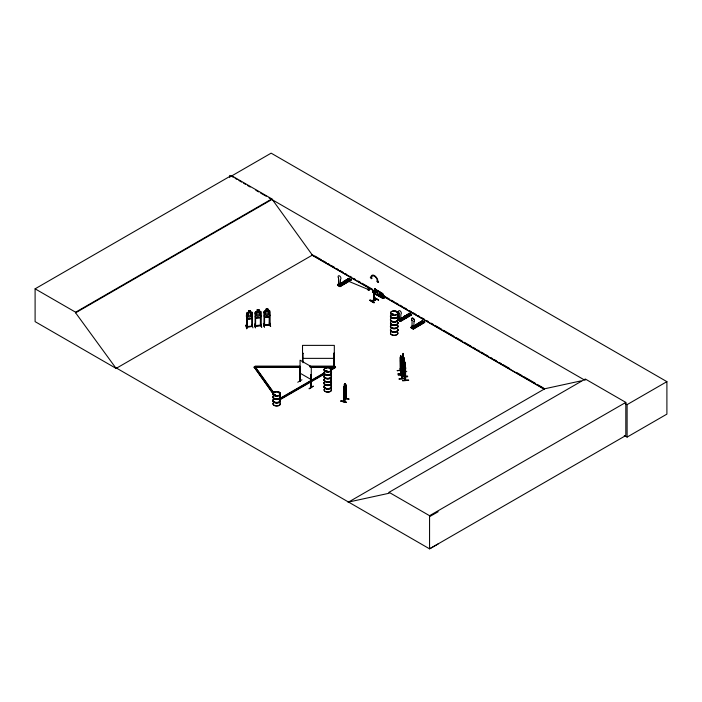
<?xml version="1.0" encoding="UTF-8"?>
<svg xmlns="http://www.w3.org/2000/svg" width="702" height="702" viewBox="0 0 702 702"><rect width="100%" height="100%" fill="white"/><g stroke="black" fill="none" stroke-linecap="round" stroke-linejoin="round"><path stroke-width="1.05" d="M400.245 370.358L397.297 370.577M400.465 370.77L400.175 357.502M400.895 358.696L400.851 373.868L401.088 373.069M401.509 375.588L401.149 375.307L402.053 378.369M402.027 377.983L402.149 378.668L401.395 375.324M402.948 368.243L403.589 371.753L403.501 356.835M404.071 365.259L403.817 373.069L404.001 372.253M403.834 371.665L401.711 371.885L403.694 371.709M404.694 363.083L404.721 377.386L404.905 376.57M405.326 365.523L405.405 380.449L404.677 377.071M405.537 367.102L405.642 380.423L405.326 379.905M411.925 327.843L412.021 326.369L412.679 326.737L412.679 328.15L412.574 326.79L412.056 326.799L412.056 320.481A1.992 1.158 59.5 0 1 412.056 318.182A1.992 1.158 59.5 0 1 414.066 319.322A1.992 1.158 59.5 0 1 414.066 321.613L413.689 327.755L412.285 326.86L413.039 326.562M401.07 364.084L401 365.373L401.132 364.084M402.149 368.927L402.088 370.217M403.431 363.215L402.816 358.722M404.492 366.409C404.247 371.007 403.483 358.722 403.799 365.031M401.798 361.433L401.737 360.819M338.434 284.424C340.014 283.318 339.689 285.53 338.566 285.372L338.566 283.95L339.549 284.117M338.768 284.591L340.233 285.345L340.523 279.256A1.992 1.158 59.5 0 0 340.523 276.957A1.992 1.158 59.5 0 0 338.513 275.825A1.992 1.158 59.5 0 0 338.513 278.124L338.812 284.547L341.005 285.714L341.005 284.863L339.689 285.451L339.689 286.126L337.89 285.109L339.04 283.757L337.723 284.336L338.285 285.714L349.596 279.045L338.153 285.53M374.789 289.321L381.704 293.26L374.596 289.329L374.789 288.776L375.079 293.278M375.193 289.013L375.193 293.884L374.596 293.322L379.975 296.156M375.219 289.531L375.237 289.092M375.026 293.884L375.052 293.427M338.513 278.124L338.934 284.626L339.04 283.757M374.175 291.549L374.64 292.058L374.175 292.33L372.587 291.558L372.587 292.304L373.631 292.901L372.587 292.304M399.64 318.805L399.078 319.471L399.763 318.761M399.438 319.471L399.078 319.129M412.723 326.816C413.417 325.614 411.925 327.746 412.144 326.676M412.75 326.737L412.276 327.114L412.864 326.316M345.981 388.864L345.796 390.786L345.963 384.635M401.483 375.614L401.465 374.877M402.851 367.936L402.825 368.41M402.114 378.659L401.921 362.995M403.808 371.665L403.106 368.331L403.536 371.735M405.624 380.387L405.019 376.842M401.518 365.637L401.518 362.083L401.719 364.496C401.992 359.556 401.939 373.587 401.711 365.189L401.526 365.865M374.622 293.304L381.555 297.674L381.555 297.236M375.21 289.478L374.64 289.408M401.017 362.241L400.895 362.96L400.675 355.431L401.088 373.859L400.377 370.48M402.027 367.085L401.913 367.804L401.579 364.917M405.212 368.892L405.098 369.612L404.764 366.725M340.839 401.114C344.103 399.877 351.632 404.852 340.856 401.061M340.953 400.921L346.384 402.351M344.787 281.467L344.963 281.976M346.068 281.792L345.893 281.291M405.177 316.339L406.16 316.76M406.467 316.663L405.344 316.304M418.243 323.876L418.559 324.447L419.463 324.166M419.524 324.21L418.708 323.604L418.313 324.306M274.157 395.226L274.622 394.787M274.535 394.805L274.403 395.252M275.061 395.2L274.403 394.884M275.254 395.086L274.807 395.349M274.605 394.866L275.123 395.375M279.106 392.611L278.589 392.839M330.265 368.568L329.975 368.857M391.637 314.285L392.12 313.926M392.304 313.926L392.558 314.347L391.804 314.048M396.683 311.934L396.323 311.802M338.873 284.354L339.347 283.898M339.145 284.064L339.329 284.064M368.699 288.873C367.629 287.881 367.348 291.154 368.568 289.54M369.726 300.316C371.63 298.798 378.694 306.739 369.743 300.272M374.113 302.615L369.901 300.175L374.148 302.562M345.989 398.42L343.594 401.632L343.55 387.636L345.735 384.336L345.989 398.894L346.235 385.591L345.989 398.894M343.585 387.662L343.875 386.741M399.166 319.077L399.482 319.41M411.197 327.711L411.179 326.755L412.328 326.07L411.346 327.518L413.145 328.536L414.294 327.185L414.461 328.124L412.074 326.711M411.056 327.746L412.636 326.755L411.346 327.518M412.679 326.483L412.864 326.72M381.704 297.587L374.596 293.655L382.739 298.359L383.222 298.078M403.869 358.661L404.501 362.162L404.449 376.105L404.703 375.64M404.642 363.188L405.317 365.558M343.848 388.329L343.787 401.676L344.05 400.903M344.05 401.377L344.349 384.459L344.401 386.074M343.857 401.658L346.262 398.543M250.509 312.171L250.5 310.538L248.569 310.714L248.648 312.399L247.253 312.443C245.375 315.76 246.2 321.534 251.728 318.41L252.439 316.839L252.43 312.513L251.755 312.013L247.297 312.53M247.236 318.883L251.781 318.497L252.43 316.804M260.284 317.69L260.933 316.005L260.284 317.69L255.739 318.085L255.151 316.584M264.119 311.434L264.707 317.216L269.191 316.848L269.858 315.198M269.191 316.848L269.849 315.163M371.797 301.193L376.053 298.552L371.595 301.123M376.009 298.762L371.832 300.991M246.955 328.633L246.042 325.008L246.709 328.668M254.51 324.227L255.51 327.869L254.545 324.201M254.493 324.438L255.475 327.615M263.408 323.596L264.426 327.027L263.461 323.631M263.417 323.385L264.426 327.027M401.395 365.637L401.465 361.153L402.079 363.794M252.334 313.382L251.807 313.425L251.904 326.562C250.904 325.816 253.176 325.482 252.308 326.509L252.439 312.548M260.837 325.087L255.01 325.64L255.668 325.579M255.01 326.114L260.898 325.552M260.407 325.746L260.302 312.627L260.837 312.574L260.819 325.719M269.814 324.859L269.752 311.732L269.217 311.785L269.191 324.894L269.814 324.245M400.166 370.454L400.877 373.841L400.675 357.651L401 358.959M381.704 293.26L374.64 288.864L382.713 293.603L383.178 298.104M373.841 292.085L374.21 300.412L374.087 292.278M374.508 292.085L373.701 291.927L373.631 292.901M373.841 300.202L374.219 300.368M374.508 300.202L374.587 292.041M278.738 392.515L278.641 392.611M326.211 370.972L325.298 371.095M329.659 368.62L329.87 368.55M396.419 311.934L396.139 312.021M343.453 397.806L349.017 399.061L343.585 397.613M345.796 398.508L344.059 400.991M346.051 398.06L345.796 398.367M344.349 384.459L345.226 383.45L345.551 388.127L344.375 390.874L343.962 390.101M344.507 384.573L345.2 383.538M344.507 385.108L345.007 383.959M343.506 389.154L345.989 386.082M343.787 393.173L345.717 390.742L343.804 393.181M374.789 293.647L374.807 288.864M333.854 365.935L334.389 365.9M334.389 365.786L334.389 366.374M267.927 310.521L267.918 308.889L265.988 309.073L266.058 310.749L264.049 311.425L263.961 325.386L269.752 324.245M300.289 381.142L300.061 368.076L300.035 381.046M311.161 387.162L311.179 387.434M247.165 326.527L246.507 326.921L252.395 326.36M251.807 325.947L252.334 325.895M255.072 325.631L255.703 325.833M255.537 325.552L255.589 326.219L255.642 313.189L255.107 313.241M260.837 325.561L255.072 326.246L255.142 312.267L257.081 311.548M269.814 324.71C268.954 325.807 261.899 324.675 264.61 324.991M264.04 324.772L264.584 325.359L264.549 312.346L264.022 312.399M269.77 324.85L269.849 310.872L269.164 310.372L264.672 310.793M344.849 281.511L345.419 281.318M346.007 281.748L345.103 281.897M405.344 316.163L405.493 316.9L406.397 316.62M406.291 316.839L406.151 316.102M418.304 323.92L419.05 323.736M325.316 370.902L325.912 371.104M334.327 365.786L333.748 366.391L334.389 366.26M334.266 366.391L334.327 345.375L302.518 345.375L302.518 361.732M248.648 312.399L247.683 313.022L247.683 316.005L248.648 317.19L250.447 317.023L251.413 315.654L251.413 312.671L250.447 312.232L250.438 310.591L248.648 310.802M266.058 310.749L265.093 311.381L265.093 314.364L266.058 315.549L267.866 315.373L268.831 314.005L268.831 311.021L267.866 310.582L267.848 308.95L266.058 309.152M338.917 284.468L337.601 285.328M351.14 279.563L339.277 286.249L339.698 286.504L351.149 279.721L349.017 278.527L340.382 283.643L349.017 278.352L351.325 280.01L340.014 286.679L337.723 285.188M339.856 286.477L351.175 279.826L350.737 279.484L339.689 286.126M339.742 286.53L339.856 285.547L341.005 284.863M400.412 321.551L411.714 314.873L411.539 314.426L409.406 313.224L409.845 313.733L398.131 320.165M398.411 320.437L409.994 313.908L398.271 320.349M400.772 318.489L409.828 313.627M410.214 315.022L399.719 321.165L400.272 321.367L399.815 321.104M411.249 314.628L411.153 314.461M400.087 321.358L400.254 320.41L401.395 319.735L400.087 320.323L400.087 320.998L398.288 319.98L399.262 318.532L398.122 319.208L398.122 320.051L400.421 321.542M409.406 313.39L411.275 314.645M411.153 327.685L413.425 329.062L424.78 322.42L422.472 320.77L413.847 326.053M412.916 328.676L424.613 322.13L422.472 320.937L413.829 326.035M424.605 321.972L413.013 328.834L414.461 327.281M413.338 328.905L424.613 322.13M338.461 285.433L338.566 283.95M343.787 281.432C350.07 284.196 340.742 281.774 344.936 280.756L347.069 282.134L344.936 280.756M347.104 279.484L349.236 280.853L347.104 279.484C342.909 280.502 352.237 282.924 345.954 280.159L367.734 289.285M347.867 279.027C354.15 281.792 344.822 279.37 349.017 278.352M337.89 285.109L339.215 284.319M349.315 278.896L337.995 285.565M338.013 285.565L349.412 278.843M338.267 285.714L349.57 279.045M339.435 286.153L350.737 279.484M398.911 312.987A1.992 1.158 59.5 0 1 398.911 310.696A1.992 1.158 59.5 0 1 400.921 311.828A1.992 1.158 59.5 0 1 400.921 314.127L400.623 320.217L399.201 319.41C399.894 304.966 396.437 318.875 400.71 320.165M399.034 319.428L399.262 318.532M404.185 316.304C410.468 319.068 401.14 316.646 405.326 315.628L407.458 317.006L405.326 315.628M406.353 315.031C412.636 317.787 403.308 315.365 407.493 314.356L409.626 315.724L407.493 314.356M408.266 313.899C414.549 316.663 405.221 314.242 409.406 313.224M398.122 320.051L399.613 319.191L398.964 318.822L398.964 320.244M399.613 320.612L399.227 319.384M399.666 321.121L411.135 314.356M411.539 314.426L399.947 321.288L411.547 314.68M399.991 321.314L411.547 314.593M412.056 320.481L411.969 320.533A1.992 1.158 59.5 0 1 411.969 318.234A1.992 1.158 59.5 0 1 413.987 319.366A1.992 1.158 59.5 0 1 413.987 321.665L414.066 321.613M417.242 323.85C423.525 326.605 414.206 324.184 418.392 323.174L420.524 324.543L418.392 323.174M419.41 322.569C425.693 325.333 416.374 322.911 420.559 321.893L422.692 323.271L420.559 321.893M421.323 321.446C427.606 324.201 418.287 321.779 422.472 320.77M414.119 326.202L422.586 321.2M421.963 321.832L411.433 327.957L422.911 321.279M422.113 322.007L411.749 328.124L411.17 327.606M412.732 328.668L424.192 321.902M412.785 328.703L424.087 322.042M297.745 382.248L301.957 379.773M310.968 374.543L311.179 387.653L311.311 366.672L300.061 360.179L300.131 381.265L299.894 380.659M309.17 388.592L313.355 386.118L309.152 388.829M116.637 368.173L116.181 368.445L35.1 321.63L35.1 288.829L231.344 175.526L271.858 198.912L312.372 255.107L377.694 292.822M231.344 175.526L231.344 176.132L271.139 153.159L666.9 381.651L666.9 414.119L627.105 437.092L624.262 435.442M35.1 288.829L75.614 312.214L271.858 198.912M438.153 543.945L429.563 548.841L116.585 368.146L116.12 368.41L75.614 312.82L271.858 199.517M116.12 368.41L312.829 254.844M372.587 291.558L372.701 292.234M373.885 291.821L373.885 291.286L374.464 291.488L374.087 300.395M373.999 291.216L374.464 292.023M374.464 291.488L373.885 291.286M373.631 292.155L374.263 291.839M378.975 291.444L377.588 291.154L377.588 294.901L379.019 296.209L377.597 294.893M381.704 292.822L381.555 293.348M382.687 293.585L383.178 294.384M376.526 298.833L372.297 301.527L376.579 299.096M376.544 298.868L372.358 301.527M383.222 295.445L382.669 294.436L380.089 292.945L378.983 293.103L378.983 294.594L380.089 296.033L384.608 297.841L384.608 296.244L383.178 295.472L384.52 296.297L384.608 297.841M383.222 297.043L384.564 297.867M374.175 297.745L378.624 300.044L374.175 297.472M382.669 298.324L383.178 298.025M279.431 398.71L324.421 372.736M330.984 368.954L334.731 366.786L335.556 367.26L330.87 370.366M280.37 398.578L324.421 373.139M331.923 368.813L334.731 367.19L335.556 367.664M279.317 399.728L324.306 373.754M330.87 369.963L335.556 367.26M279.317 400.131L324.306 374.157M348.087 502.334L544.796 388.759L581.037 380.879M348.543 502.062L389.057 493.252L389.057 492.313L585.301 379.01L625.815 402.395L625.815 435.538L429.563 548.841L429.563 515.698L625.815 402.395M585.301 379.949L584.845 380.221L269.033 197.885M625.228 403.536L627.105 404.624L666.9 381.651M429.563 516.646L438.153 511.749M392.497 314.294L392.357 314.61A3.721 2.15 0 0 0 391.549 314.935M274.894 395.331L274.894 394.805M275.096 395.305L274.851 395.393M245.963 325.254L246.683 328.703M400.447 370.823L400.438 356.467L400.368 370.445M398.859 320.305L398.859 318.883L399.745 319.156M374.21 292.295L373.701 291.927M334.327 366.409L333.854 366.391M405.484 316.242L405.984 316.198M273.648 394.647L254.133 367.041L299.868 366.786M254.133 367.444L299.868 367.19M326.088 371.279L325.552 371.279M399.412 319.243L399.429 318.629M378.431 300.114L374.201 297.657M257.072 309.915L259.012 309.766L259.012 311.363L259.915 311.863L259.915 314.847L258.95 316.216L257.151 316.391L256.186 315.207L256.186 312.223L257.151 311.6L257.072 309.915L258.95 309.828M250.438 312.188L252.378 312.583M258.941 309.793L258.95 311.425L260.942 311.749L260.872 325.684M267.848 310.547L269.173 310.407M260.24 311.302L255.8 311.723L255.212 312.32L255.747 318.12M247.139 313.996L247.086 327.018L247.139 313.996L246.604 314.04M255.782 318.024L260.231 317.602M269.138 316.76L264.663 317.278L264.066 315.742M269.673 323.043L270.639 326.439L269.665 323.017M246.674 327.044L246.542 326.562L252.316 326.053M269.208 324.438L269.735 324.403M252.369 326.483L246.604 327.027L246.639 313.066M252.009 324.675L252.931 327.852M260.433 323.648L261.723 327.281L260.468 323.648M419.068 324.342L418.418 324.245M392.12 314.092L392.313 314.005A3.712 2.141 0 0 0 391.558 314.329M391.742 314.391L392.357 314.61M403.15 368.699L403.115 353.387L403.281 360.925L402.939 358.038M403.15 355.677L403.281 359.643L403.062 358.599M403.281 356.116L403.281 354.519M401 358.915C401.579 362.206 400.079 354.001 400.675 357.116M404.203 358.88L404.308 361.591M403.852 362.407L404.194 365.294L404.001 359.74L404.062 363.294M401.386 361.319L401.456 365.891M401.86 361.398L401.851 363.013M404.413 361.205L404.492 376.088L403.782 372.709L404.721 375.561M404.764 363.741L404.94 362.074L404.993 363.952M405.107 363.206L405.361 380.431L404.694 377.062M402.079 363.759L402.158 368.971M404.878 367.286L405.098 368.331L404.905 364.057L404.966 366.532M401.825 365.382L401.895 378.72L401.913 363.539M400 368.453L405.931 368.12M404.773 369.349C404.194 363.136 405.335 375.219 405.344 370.779M401.711 371.612L403.694 371.525M401.755 372.078L403.729 371.928M403.887 372.42L401.904 372.753M403.957 373.675C385.433 374.622 416.786 372.525 398.06 374.254M398.28 375.307L404.238 374.991M407.599 376.053L401.649 376.281M401.825 377.149L407.739 376.728M399.078 379.106C400.368 378.747 412.048 377.966 399.043 378.904M408.511 380.414C390.075 380.94 421.165 379.212 402.588 380.826M269.726 324.71L264.084 325.395M255.177 326.237L255.072 325.772M311.126 387.662L311.118 374.456M303.053 353.264L302.518 353.264L303.053 353.264L303.053 362.767M333.792 353.273L334.327 353.387L333.792 353.273L333.81 366.391M334.415 364.522L334.406 368.041M302.518 358.362L334.327 358.362M299.868 366.119L255.203 366.119L255.203 367.19L273.464 392.637M309.679 366.119L334.731 366.119L334.731 367.19L310.767 367.19M255.203 366.523L299.868 366.523M309.679 366.523L334.731 366.523M309.679 366.786L334.731 366.786M345.595 281.327L344.857 281.897M325.921 370.682L325.43 370.972M409.959 313.917L398.666 320.586M377.641 291.207L379.027 291.479M403.738 371.411L403.799 358.801L403.79 373.016M401.211 375.614L401.395 374.85M403.852 359.424L404.027 357.757L404.255 358.897M401.579 361.934L401.465 361.153M274.368 395.2L275 394.928M343.48 397.736L348.903 399.166M343.524 391.935L343.866 393.19M334.424 364.549L334.485 367.146M334.424 367.769L334.371 364.32M401.228 375.675L401.132 359.828M412.197 327.053L412.644 326.842M344.963 281.835L345.761 282.028L346.06 281.458M419.208 323.64L419.55 324.105M246.604 326.553L247.201 326.632M338.461 284.012L340.839 285.451L340.839 284.775M411.925 326.421L412.399 326.869M231.344 176.132L233.231 177.22M235.117 178.308L237.004 179.396M238.882 180.484L241.707 182.116M243.594 183.204L245.481 184.293M247.367 185.381L250.193 187.013M255.844 190.277L258.669 191.909M260.556 192.997L266.207 196.253M314.724 255.932L321.349 259.758M323.245 260.854L326.088 262.495M327.974 263.583L329.87 264.68M331.765 265.768L334.608 267.409M336.504 268.506L338.39 269.603M340.286 270.691L343.129 272.332M345.024 273.429L346.911 274.517M349.754 276.158L351.649 277.255M353.545 278.343L355.431 279.44M358.274 281.081L360.17 282.169M362.065 283.266L372.481 289.277M375.316 290.918L377.211 292.014M384.784 296.384L389.522 299.113M391.409 300.21L394.252 301.851M396.147 302.939L398.043 304.036M399.938 305.133L402.772 306.765M404.668 307.862L406.563 308.959M409.398 310.591L411.293 311.688M413.188 312.785L416.032 314.426M417.927 315.514L419.814 316.611M421.709 317.699L424.552 319.34M426.447 320.437L428.334 321.525M431.177 323.166L433.073 324.263M434.968 325.351L441.593 329.177M443.488 330.273L453.904 336.284M455.791 337.381L462.425 341.207M464.312 342.295L470.945 346.13M472.832 347.218L475.675 348.859M477.571 349.956L479.466 351.044M481.361 352.141L484.196 353.782M486.091 354.87L487.987 355.967M490.821 357.608L492.716 358.696M494.612 359.793L496.507 360.881M499.35 362.522L501.237 363.618M503.132 364.707L509.757 368.541M516.391 372.367L522.069 375.64M523.964 376.737L535.328 383.292M537.214 384.389L543.848 388.215M383.38 296.104L544.331 389.031M311.749 255.019L377.29 292.857M383.941 296.7L544.471 389.382M300.061 373.166L311.311 379.659M389.057 492.313L429.563 515.698M260.231 311.267L260.942 311.749M346.262 398.069L346.288 398.596M412.188 326.772L412.328 326.07M255.203 366.786L274.087 393.111M254.133 367.041L273.648 394.243M247.297 318.866L246.648 317.392M269.349 322.806L270.305 326.474M248.569 310.714L248.578 312.355M404.87 362.083L405.159 363.215M403.097 353.94L403.238 355.142M404.01 358.31L404.15 359.512M404.922 362.627L405.063 363.829M406.686 371.683L406.651 371.314M402.887 354.229L403.501 356.87M403.975 362.969L404.194 364.013M401.877 361.495L401.623 360.275L401.913 366.523M400.719 356.511L400.86 357.178M401.737 361.354L401.877 362.021M404.694 376.079L404.001 372.727L404.001 359.74M401.693 362.495L402.009 363.803M400.675 360.635L400.895 361.679M404.089 359.599L404.036 357.844M627.105 404.624L627.105 437.092M414.294 327.185L414.294 327.86M412.021 326.369L412.021 327.781M404.905 364.057L404.905 367.304M402.948 368.717L402.878 354.44L402.825 358.757M401.395 319.735L401.395 320.586M401.228 319.638L401.228 320.323M400.675 355.519L400.798 357.388M381.379 292.831L381.37 297.63M374.64 288.917L374.64 293.682M338.873 283.661L338.873 284.512M260.249 325.149L260.249 325.623M229.756 175.403L229.756 177.553M75.614 312.214L75.614 312.82M331.054 375.517A3.773 2.176 0 0 1 327.79 378.782A3.773 2.176 0 0 1 324.526 375.517M331.002 375.737A3.712 2.141 0 0 1 327.79 378.957A3.712 2.141 0 0 1 324.57 375.737M331.019 378.615A3.729 2.15 0 0 1 327.79 381.844A3.729 2.15 0 0 1 324.561 378.615M331.019 378.738A3.729 2.15 0 0 1 327.79 381.967A3.729 2.15 0 0 1 324.561 378.738M331.054 371.928A3.773 2.176 0 0 1 327.79 375.201A3.773 2.176 0 0 1 324.526 371.928M325.123 371.481A3.773 2.176 0 0 1 326.816 370.919M331.011 375.14A3.721 2.15 0 0 1 327.79 378.36A3.721 2.15 0 0 1 324.57 375.14M331.002 372.157A3.712 2.141 0 0 1 327.79 375.377A3.712 2.141 0 0 1 324.57 372.157M325.166 371.709A3.712 2.141 0 0 1 326.825 371.156M331.054 375.333A3.773 2.176 0 0 1 327.79 378.597A3.773 2.176 0 0 1 324.526 375.333M331.054 371.744A3.773 2.176 0 0 1 327.79 375.017A3.773 2.176 0 0 1 324.526 371.744M325.123 371.297A3.773 2.176 0 0 1 326.816 370.735M331.002 371.56A3.712 2.141 0 0 1 327.79 374.771A3.712 2.141 0 0 1 324.57 371.56M325.166 371.112A3.712 2.141 0 0 1 326.825 370.559M331.054 385.731A3.773 2.176 0 0 1 327.79 388.996A3.773 2.176 0 0 1 324.526 385.731M331.002 385.951A3.712 2.141 0 0 1 327.79 389.171A3.712 2.141 0 0 1 324.57 385.951M331.002 388.75A3.703 2.141 0 0 1 327.79 391.962A3.703 2.141 0 0 1 324.578 388.75M330.993 379.08A3.694 2.132 0 0 1 327.79 382.274A3.694 2.132 0 0 1 324.587 379.08M331.002 388.961A3.703 2.141 0 0 1 327.79 392.172A3.703 2.141 0 0 1 324.578 388.961M331.019 378.887A3.729 2.15 0 0 1 327.79 382.116A3.729 2.15 0 0 1 324.561 378.887M331.054 382.142A3.773 2.176 0 0 1 327.79 385.416A3.773 2.176 0 0 1 324.526 382.142M331.011 385.354A3.721 2.15 0 0 1 327.79 388.575A3.721 2.15 0 0 1 324.57 385.354M331.002 382.371A3.712 2.141 0 0 1 327.79 385.591A3.712 2.141 0 0 1 324.57 382.371M331.054 385.547A3.773 2.176 0 0 1 327.79 388.811A3.773 2.176 0 0 1 324.526 385.547M331.054 381.958A3.773 2.176 0 0 1 327.79 385.231A3.773 2.176 0 0 1 324.526 381.958M331.002 381.774A3.712 2.141 0 0 1 327.79 384.986A3.712 2.141 0 0 1 324.57 381.774M279.949 399.587A3.773 2.176 0 0 1 276.685 402.86A3.773 2.176 0 0 1 273.42 399.587M279.896 399.815A3.712 2.141 0 0 1 276.685 403.036A3.712 2.141 0 0 1 273.473 399.815M279.887 402.623A3.694 2.132 0 0 1 276.685 405.817A3.694 2.132 0 0 1 273.482 402.623M279.914 402.816A3.729 2.15 0 0 1 276.685 406.046A3.729 2.15 0 0 1 273.455 402.816M279.949 396.007A3.773 2.176 0 0 1 276.685 399.271A3.773 2.176 0 0 1 273.42 396.007M279.896 399.219A3.712 2.141 0 0 1 276.685 402.43A3.712 2.141 0 0 1 273.473 399.219M279.905 396.226A3.721 2.15 0 0 1 276.685 399.456A3.721 2.15 0 0 1 273.464 396.226M279.949 399.403A3.773 2.176 0 0 1 276.685 402.676A3.773 2.176 0 0 1 273.42 399.403M279.949 395.823A3.773 2.176 0 0 1 276.685 399.087A3.773 2.176 0 0 1 273.42 395.823M279.905 395.63A3.721 2.15 0 0 1 276.685 398.85A3.721 2.15 0 0 1 273.464 395.63M397.753 322.279A3.694 2.132 0 0 1 394.182 324.965A3.694 2.132 0 0 1 390.61 322.279M397.823 315.681A3.773 2.176 0 0 1 394.182 318.418A3.773 2.176 0 0 1 390.54 315.681M391.514 314.698A3.773 2.176 0 0 1 393.208 314.136M397.78 315.891A3.721 2.15 0 0 1 394.182 318.594A3.721 2.15 0 0 1 390.584 315.891M397.823 315.496A3.773 2.176 0 0 1 394.182 318.234A3.773 2.176 0 0 1 390.54 315.496M391.514 314.514A3.773 2.176 0 0 1 393.208 313.952M397.771 315.295A3.712 2.141 0 0 1 394.182 317.988A3.712 2.141 0 0 1 390.593 315.295M397.771 319.48A3.712 2.141 0 0 1 394.182 322.174A3.712 2.141 0 0 1 390.593 319.48M397.823 319.261A3.773 2.176 0 0 1 394.182 321.999A3.773 2.176 0 0 1 390.54 319.261M397.823 319.077A3.773 2.176 0 0 1 394.182 321.814A3.773 2.176 0 0 1 390.54 319.077M397.771 318.875A3.712 2.141 0 0 1 394.182 321.577A3.712 2.141 0 0 1 390.593 318.875M397.78 322.35A3.729 2.15 0 0 1 394.182 325.061A3.729 2.15 0 0 1 390.584 322.35M397.762 322.815A3.703 2.141 0 0 1 394.182 325.509A3.703 2.141 0 0 1 390.602 322.815M397.78 332.564A3.729 2.15 0 0 1 394.182 335.275A3.729 2.15 0 0 1 390.584 332.564M397.78 326.105A3.721 2.15 0 0 1 394.182 328.808A3.721 2.15 0 0 1 390.584 326.105M397.78 325.509A3.721 2.15 0 0 1 394.182 328.211A3.721 2.15 0 0 1 390.584 325.509M397.771 329.694A3.712 2.141 0 0 1 394.182 332.388A3.712 2.141 0 0 1 390.593 329.694M397.823 329.475A3.773 2.176 0 0 1 394.182 332.213A3.773 2.176 0 0 1 390.54 329.475M397.823 329.291A3.773 2.176 0 0 1 394.182 332.028A3.773 2.176 0 0 1 390.54 329.291M397.771 329.089A3.712 2.141 0 0 1 394.182 331.792A3.712 2.141 0 0 1 390.593 329.089M397.823 325.895A3.773 2.176 0 0 1 394.182 328.633A3.773 2.176 0 0 1 390.54 325.895M397.823 325.71A3.773 2.176 0 0 1 394.182 328.448A3.773 2.176 0 0 1 390.54 325.71M397.78 332.695A3.729 2.15 0 0 1 394.182 335.398A3.729 2.15 0 0 1 390.584 332.695M400.5 357.239L400.561 361.267L400.702 360.354C400.886 368.62 401.026 355.063 400.702 359.652L400.517 357.265M368.62 290.005C369.471 291.813 369.963 287.566 368.62 290.005M345.138 385.652L344.375 386.609L344.375 389.592L345.138 388.636L345.138 385.652M376.728 299.184L372.516 301.623L376.755 299.219M378.571 282.02L377.72 282.476L376.869 281.037L377.457 281.379A4.186 2.413 60 0 0 374.499 276.255A4.186 2.413 60 0 0 371.542 277.957L372.121 278.299L371.218 278.72L370.314 277.255L370.893 277.588A5.011 2.896 60 0 1 374.438 275.544A5.011 2.896 60 0 1 377.983 281.678L378.571 282.02M250.123 310.925L248.964 311.039L248.964 311.574L250.123 311.46L250.123 310.925M258.626 310.126L257.467 310.231L257.467 310.767L258.626 310.661L258.626 310.126M267.541 309.284L266.383 309.389L266.383 309.924L267.541 309.819L267.541 309.284M250.447 312.759L248.648 312.934L248.648 315.918L250.447 315.742L250.447 312.759M258.95 311.96L257.151 312.127L257.151 315.11L258.95 314.944L258.95 311.96M267.866 311.118L266.058 311.284L266.058 314.268L267.866 314.101L267.866 311.118M400.438 360.767L401 365.373L400.438 360.767M403.229 369.972L397.306 370.656L403.229 369.972M382.669 295.235L380.089 293.743L380.089 295.235L382.669 296.727L382.669 295.235M384.284 296.428L383.827 296.165L384.284 297.385L384.284 296.428M325.93 371.498A3.721 2.15 0 0 0 331.511 369.638A3.721 2.15 0 0 0 325.93 367.778A3.721 2.15 0 0 0 325.93 371.498M325.175 371.437A3.694 2.132 0 0 0 331.362 370.48A3.694 2.132 0 0 0 326.834 367.866A3.694 2.132 0 0 0 325.175 371.437M325.93 371.604A3.729 2.15 0 0 0 331.519 369.735A3.729 2.15 0 0 0 325.93 367.874A3.729 2.15 0 0 0 325.93 371.604M274.833 395.551A3.703 2.141 0 0 0 280.388 393.699A3.703 2.141 0 0 0 274.833 391.848A3.703 2.141 0 0 0 274.833 395.551M274.833 395.849A3.703 2.141 0 0 0 280.388 393.998A3.703 2.141 0 0 0 274.833 392.146A3.703 2.141 0 0 0 274.833 395.849M274.052 395.34A3.729 2.15 0 0 0 280.282 394.375A3.729 2.15 0 0 0 275.719 391.734A3.729 2.15 0 0 0 274.052 395.34M392.321 314.829A3.729 2.15 0 0 0 397.911 312.969A3.729 2.15 0 0 0 392.321 311.1A3.729 2.15 0 0 0 392.321 314.829M392.33 315.005A3.703 2.141 0 0 0 397.885 313.153A3.703 2.141 0 0 0 392.33 311.302A3.703 2.141 0 0 0 392.33 315.005M394.182 325.333A3.729 2.15 0 0 0 397.78 322.622A3.729 2.15 0 0 1 394.182 325.342A3.729 2.15 0 0 1 390.584 322.63A3.729 2.15 0 0 0 394.182 325.333"/></g></svg>
